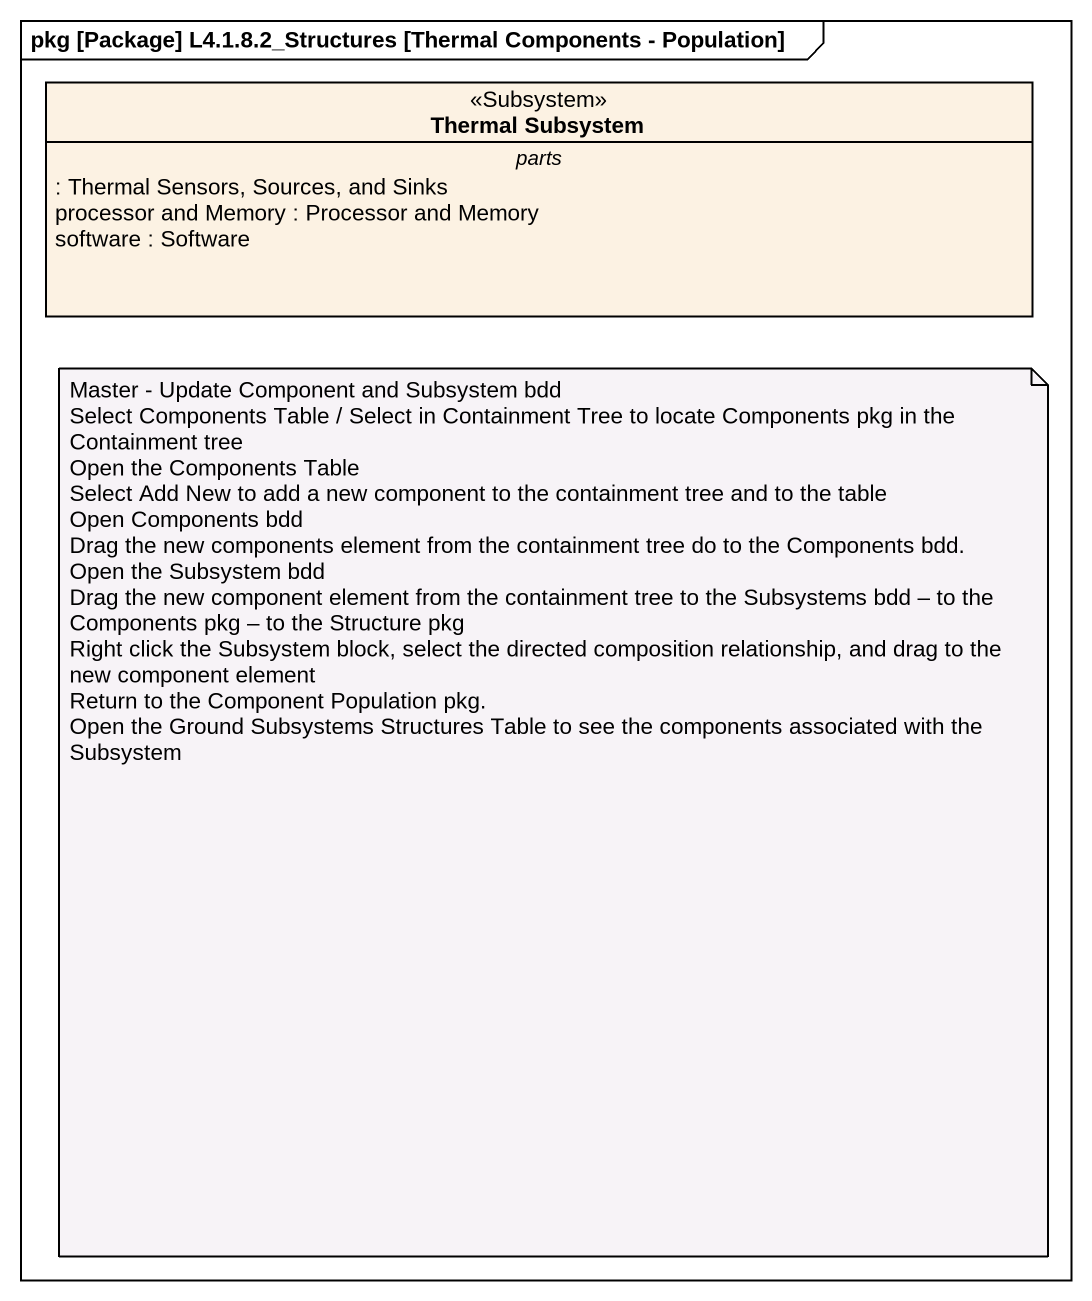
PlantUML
@startuml
mainframe pkg [Package] L4.1.8.2_Structures [Thermal Components - Population]
hide circle
hide empty members
class "Thermal Subsystem" as Thermal_Subsystem <<Subsystem>> {
  -- parts --
  : Thermal Sensors, Sources, and Sinks
  processor and Memory : Processor and Memory
  software : Software
}
note as N1
  Master - Update Component and Subsystem bdd
  Select Components Table / Select in Containment Tree to locate Components pkg in the Containment tree
  Open the Components Table
  Select Add New to add a new component to the containment tree and to the table
  Open Components bdd
  Drag the new components element from the containment tree do to the Components bdd.
  Open the Subsystem bdd
  Drag the new component element from the containment tree to the Subsystems bdd – to the Components pkg – to the Structure pkg
  Right click the Subsystem block, select the directed composition relationship, and drag to the new component element
  Return to the Component Population pkg.
  Open the Ground Subsystems Structures Table to see the components associated with the Subsystem
end note
@enduml
